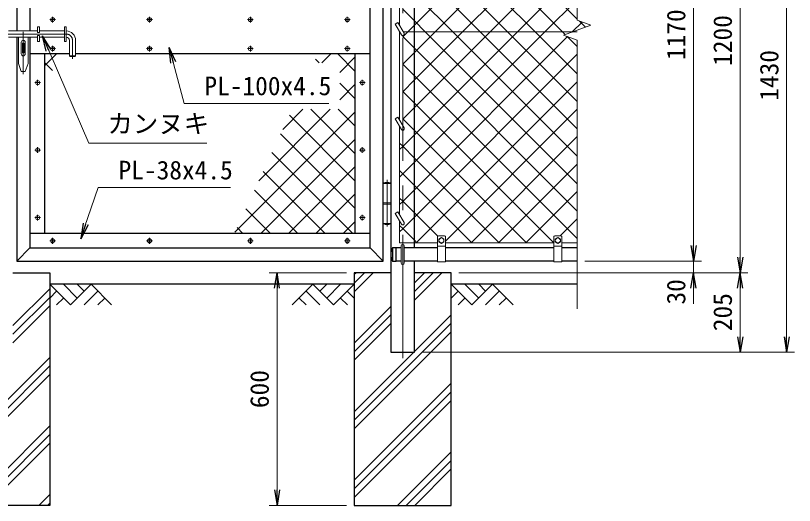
# Model space of a CAD drawing. Units: millimetres, scale not verified. Extents: x -4200 to 4200, y -2970 to 2970.
# Drawn here: x -2582 to -574, y -1138 to 124 of the extents above; entities that cross this region are included whole.
import ezdxf
from ezdxf.enums import TextEntityAlignment as Align

# ---------------------------------------------------------------- set-up
doc = ezdxf.new("R2010")
doc.units = ezdxf.units.MM
doc.header["$LTSCALE"] = 10
doc.linetypes.add('USER1', pattern=[50.8, 31.75, -6.35, 6.35, -6.35])
for name, color, linetype, lineweight in [('0-0_D-STR1', 1, 'Continuous', 25), ('0-1_D-DCR-HCH', 7, 'Continuous', 13), ('0-2_D-STR2', 7, 'Continuous', 13), ('0-3_D-STR3', 3, 'Continuous', 13), ('0-4_D-BMK', 2, 'USER1', 13), ('0-5_D-STR4', 7, 'Continuous', 25), ('0-6_D-BGD', 7, 'Continuous', 25), ('0-7_D-STR-TXT', 7, 'Continuous', 13), ('0-8_D-STR-DIM', 7, 'Continuous', 13)]:
    doc.layers.add(name, color=color, linetype=linetype, lineweight=lineweight)
doc.layers.add('0-9_0', color=7, linetype='Continuous')
doc.styles.add('ＭＳ ゴシック', font='')
doc.styles.get('ＭＳ ゴシック').set_extended_font_data('MS Gothic')

# ---------------------------------------------------------------- blocks, each defined once
blk = doc.blocks.new('_Open')
at = {"layer": '0-9_0'}
blk.add_line((-10, 1.667), (0, 0), dxfattribs=at)
blk.add_lwpolyline([(-10, -1.667), (0, 0), (-10, 0)], dxfattribs=at)

msp = doc.modelspace()

# ---------------------------------------------------------------- linework, layer by layer
at = {"layer": '0-0_D-STR1'}
for p, q in [((-2578.98, 661.59), (-2578.98, 84.59)), ((-1633.98, -508.41), (-1633.98, 661.59)), ((-2544.98, 627.59), (-2544.98, 84.59)), ((-1667.98, -474.41), (-1667.98, 627.59)), ((-1553.48, -474.41), (-1553.48, 627.59)), ((-2578.98, 68.59), (-2578.98, -508.41)), ((-2544.98, 68.59), (-2544.98, -474.41)), ((-2544.98, 26.59), (-2442.98, 26.59)), ((-2506.98, 26.59), (-2506.98, -436.41)), ((-2426.98, 26.59), (-1667.98, 26.59)), ((-1705.98, -436.41), (-1705.98, 26.59)), ((-2544.98, -436.41), (-1667.98, -436.41)), ((-2544.98, -474.41), (-2578.98, -508.41)), ((-2544.98, -474.41), (-1667.98, -474.41)), ((-1667.98, -474.41), (-1633.98, -508.41)), ((-1609.06, -473.91), (-1600.73, -473.91)), ((-1608.73, -508.91), (-1608.73, -473.91)), ((-1600.73, -508.91), (-1600.73, -473.91)), ((-1587.73, -474.41), (-1600.73, -474.41)), ((-1493.73, -474.41), (-1579.73, -474.41)), ((-1193.73, -474.41), (-1473.73, -474.41)), ((-1133.73, -474.41), (-1173.73, -474.41)), ((-2578.98, -508.41), (-1633.98, -508.41)), ((-1609.06, -508.91), (-1600.73, -508.91)), ((-1587.73, -508.41), (-1600.73, -508.41)), ((-1493.73, -508.41), (-1579.73, -508.41)), ((-1193.73, -508.41), (-1473.73, -508.41)), ((-1133.73, -508.41), (-1173.73, -508.41))]:
    msp.add_line(p, q, dxfattribs=at)
msp.add_lwpolyline([(-1613.98, 677.59), (-1613.98, -743.41), (-1553.48, -743.41), (-1553.48, -508.41)], dxfattribs=at)
for centre, radius, start, end in [((-1578.5, -491.41), 35.72, 151.52136, 208.47864), ((-1609.06, -474.91), 1, 90, 147.70173), ((-1609.06, -507.91), 1, 212.29827, 270)]:
    msp.add_arc(centre, radius, start, end, dxfattribs=at)
at = {"layer": '0-1_D-DCR-HCH'}
for p, q in [((-1708.73, -587.39), (-1659.74, -538.41)), ((-1708.73, -565.29), (-1681.84, -538.41)), ((-1708.73, -543.2), (-1703.94, -538.41)), ((-1553.48, -608.92), (-1482.96, -538.41)), ((-1553.48, -586.82), (-1505.06, -538.41)), ((-1553.48, -564.72), (-1527.16, -538.41)), ((-2588.48, -674.81), (-2493.73, -580.06)), ((-2440.51, -621.62), (-2493.73, -568.41)), ((-2422.78, -603.88), (-2458.25, -568.41)), ((-2387.3, -568.41), (-2440.51, -621.62)), ((-2405.04, -586.14), (-2422.78, -568.41)), ((-2387.3, -568.41), (-2334.09, -621.62)), ((-1815.15, -568.41), (-1868.36, -621.62)), ((-1815.15, -568.41), (-1761.94, -621.62)), ((-1797.41, -586.14), (-1779.67, -568.41)), ((-1779.67, -603.88), (-1744.2, -568.41)), ((-1761.94, -621.62), (-1708.73, -568.41)), ((-1405.51, -621.62), (-1458.73, -568.41)), ((-1387.78, -603.88), (-1423.25, -568.41)), ((-1352.3, -568.41), (-1405.51, -621.62)), ((-1369.95, -586.24), (-1387.78, -568.41)), ((-1352.3, -568.41), (-1299.09, -621.62)), ((-2588.48, -696.91), (-2493.73, -602.16)), ((-2475.99, -586.14), (-2493.73, -603.8)), ((-2369.56, -586.14), (-2405.2, -621.62)), ((-1832.89, -586.14), (-1797.25, -621.62)), ((-1726.46, -586.14), (-1708.73, -603.8)), ((-1440.99, -586.14), (-1458.73, -603.8)), ((-1334.56, -586.14), (-1370.2, -621.62)), ((-2458.25, -603.88), (-2476.07, -621.62)), ((-2351.83, -603.88), (-2369.65, -621.62)), ((-1850.62, -603.88), (-1832.81, -621.62)), ((-1744.2, -603.88), (-1726.38, -621.62)), ((-1423.25, -603.88), (-1441.07, -621.62)), ((-1316.83, -603.88), (-1334.65, -621.62)), ((-2588.48, -719.01), (-2493.73, -624.26)), ((-1708.73, -719.97), (-1613.98, -625.22)), ((-1708.73, -742.07), (-1613.98, -647.32)), ((-1553.48, -741.5), (-1458.73, -646.75)), ((-1708.73, -918.85), (-1458.73, -668.85)), ((-1708.73, -764.17), (-1613.98, -669.42)), ((-1708.73, -940.94), (-1458.73, -690.94)), ((-2743.73, -1006.84), (-2493.73, -756.84)), ((-1708.73, -896.75), (-1555.38, -743.41)), ((-2743.73, -1028.94), (-2493.73, -778.94)), ((-2743.73, -1051.03), (-2493.73, -801.03)), ((-1708.73, -1073.53), (-1458.73, -823.53)), ((-1708.73, -1095.62), (-1458.73, -845.62)), ((-1708.73, -1117.72), (-1458.73, -867.72)), ((-2698.51, -1138.41), (-2493.73, -933.62)), ((-2676.42, -1138.41), (-2493.73, -955.71)), ((-2654.32, -1138.41), (-2493.73, -977.81)), ((-1596.83, -1138.41), (-1458.73, -1000.3)), ((-1574.73, -1138.41), (-1458.73, -1022.4)), ((-1552.63, -1138.41), (-1458.73, -1044.5)), ((-2521.74, -1138.41), (-2493.73, -1110.39)), ((-2499.64, -1138.41), (-2493.73, -1132.49))]:
    msp.add_line(p, q, dxfattribs=at)
at = {"layer": '0-2_D-STR2'}
for p, q in [((-1499.96, 82.59), (-1133.73, 448.82)), ((-1242.55, 82.59), (-1553.48, 393.52)), ((-1429.25, 82.59), (-1133.73, 378.11)), ((-1313.26, 82.59), (-1553.48, 322.81)), ((-1358.54, 82.59), (-1133.73, 307.4)), ((-1383.97, 82.59), (-1553.48, 252.1)), ((-1287.82, 82.59), (-1133.73, 236.69)), ((-1454.68, 82.59), (-1553.48, 181.39)), ((-1217.11, 82.59), (-1133.73, 165.98)), ((-1553.48, 110.68), (-1583.73, 140.93)), ((-1525.39, 82.59), (-1553.48, 110.68)), ((-1112.76, 94.23), (-1129.09, 110.56)), ((-1553.48, 29.07), (-1499.96, 82.59)), ((-1553.48, -41.64), (-1429.25, 82.59)), ((-1553.48, -112.35), (-1358.54, 82.59)), ((-1553.48, -183.06), (-1287.82, 82.59)), ((-1553.48, -253.77), (-1217.11, 82.59)), ((-1133.73, -309.07), (-1525.39, 82.59)), ((-1133.73, -238.36), (-1454.68, 82.59)), ((-1133.73, -167.65), (-1383.97, 82.59)), ((-1133.73, -96.94), (-1313.26, 82.59)), ((-1133.73, -26.23), (-1242.55, 82.59)), ((-1553.48, 39.97), (-1583.73, 70.22)), ((-1133.73, 44.48), (-1159.61, 70.36)), ((-2506.98, -5.19), (-2475.2, 26.59)), ((-1792.02, 2.66), (-1768.09, 26.59)), ((-1705.98, -19.66), (-1752.23, 26.59)), ((-1583.73, -1.18), (-1553.48, 29.07)), ((-1133.73, -379.78), (-1553.48, 39.97)), ((-2486.5, -16.96), (-2506.98, 3.52)), ((-1799.01, 2.66), (-1808.47, 12.12)), ((-1746.17, -22.2), (-1705.98, 18)), ((-1553.48, -30.74), (-1583.73, -0.49)), ((-1133.73, -450.49), (-1553.48, -30.74)), ((-1705.98, -90.38), (-1746.17, -50.18)), ((-1746.17, -92.91), (-1705.98, -52.71)), ((-1583.73, -71.89), (-1553.48, -41.64)), ((-1548.98, -461.41), (-1133.73, -46.15)), ((-1954.68, -301.42), (-1770.6, -117.34)), ((-1892.89, -168.92), (-1841.31, -117.34)), ((-1705.98, -231.8), (-1820.43, -117.34)), ((-1705.98, -161.09), (-1749.72, -117.34)), ((-1583.73, -142.6), (-1553.48, -112.35)), ((-1473.73, -456.86), (-1133.73, -116.86)), ((-2016.46, -433.91), (-1705.98, -123.43)), ((-1705.98, -302.51), (-1875.93, -132.55)), ((-1948.25, -436.41), (-1705.98, -194.14)), ((-1705.98, -373.22), (-1898.42, -180.77)), ((-1583.73, -213.31), (-1553.48, -183.06)), ((-1407.56, -461.41), (-1133.73, -187.57)), ((-1583.73, -212.63), (-1591.73, -204.63)), ((-1591.73, -221.31), (-1583.73, -213.31)), ((-1553.48, -242.88), (-1583.73, -212.63)), ((-1713.5, -436.41), (-1920.91, -229)), ((-1583.73, -284.02), (-1553.48, -253.77)), ((-1334.94, -461.41), (-1553.48, -242.88)), ((-1336.85, -461.41), (-1133.73, -258.28)), ((-1784.21, -436.41), (-1943.39, -277.22)), ((-1877.54, -436.41), (-1705.98, -264.85)), ((-1583.73, -283.34), (-1591.73, -275.34)), ((-1591.73, -292.02), (-1583.73, -284.02)), ((-1553.48, -313.59), (-1583.73, -283.34)), ((-1405.66, -461.41), (-1553.48, -313.59)), ((-1854.92, -436.41), (-1965.88, -325.44)), ((-1806.82, -436.41), (-1705.98, -335.56)), ((-1266.14, -461.41), (-1133.73, -328.99)), ((-1925.63, -436.41), (-1988.37, -373.67)), ((-1177.43, -443.41), (-1133.73, -399.7)), ((-1736.11, -436.41), (-1705.98, -406.27)), ((-1996.34, -436.41), (-2010.86, -421.89)), ((-1195.43, -461.41), (-1193.73, -459.7))]:
    msp.add_line(p, q, dxfattribs=at)
for points in [[(-1133.73, 115.19), (-1553.48, 534.94), (-1580.62, 562.09)], [(-1164.6, 75.36), (-1171.84, 82.59), (-1553.48, 464.23), (-1583.73, 494.48), (-1591.73, 502.48)], [(-1583.73, 69.54), (-1570.67, 82.59), (-1553.48, 99.79), (-1133.73, 519.54)], [(-1147.37, 81.63), (-1146.4, 82.59), (-1121.28, 107.72)], [(-1591.73, -362.73), (-1583.73, -354.73), (-1553.48, -324.48), (-1158.89, 70.1)], [(-1591.73, -433.44), (-1583.73, -425.44), (-1553.48, -395.19), (-1133.73, 24.56)], [(-1193.73, -461.2), (-1553.48, -101.45), (-1583.73, -71.2)], [(-1264.23, -461.41), (-1553.48, -172.16), (-1583.73, -141.91)], [(-1493.42, -444.35), (-1553.48, -384.3), (-1583.73, -354.05), (-1591.73, -346.05)], [(-1547.08, -461.41), (-1553.48, -455.01), (-1583.73, -424.76), (-1591.73, -416.76)]]:
    msp.add_lwpolyline(points, dxfattribs=at)
at = {"layer": '0-3_D-STR3'}
for p, q in [((-1591.73, 98.45), (-1591.73, 326.45)), ((-1603.12, 102.18), (-1596.19, 106.18)), ((-1603.12, 102.18), (-1587.19, 74.59)), ((-1596.19, 106.18), (-1580.26, 78.59)), ((-2600.48, 84.59), (-2524.98, 84.59)), ((-2524.98, 80.59), (-2524.98, 95.59)), ((-2524.98, 95.59), (-2520.48, 95.59)), ((-2524.98, 80.59), (-2520.48, 80.59)), ((-2520.48, 80.59), (-2520.48, 95.59)), ((-2520.48, 84.59), (-2455.98, 84.59)), ((-2455.98, 57.59), (-2455.98, 95.59)), ((-2455.98, 95.59), (-2451.48, 95.59)), ((-2451.48, 57.59), (-2451.48, 95.59)), ((-2451.48, 84.59), (-2450.98, 84.59)), ((-1591.73, -145.55), (-1591.73, 82.45)), ((-1133.73, 82.59), (-1582.57, 82.59)), ((-2600.48, 68.59), (-2524.98, 68.59)), ((-2574.48, 68.59), (-2574.48, 0.59)), ((-2549.48, 68.59), (-2549.48, 0.59)), ((-2524.98, 57.59), (-2524.98, 72.59)), ((-2524.98, 72.59), (-2520.48, 72.59)), ((-2520.48, 57.59), (-2520.48, 72.59)), ((-2520.48, 68.59), (-2455.98, 68.59)), ((-2451.48, 68.59), (-2450.98, 68.59)), ((-2442.98, 60.59), (-2442.98, 20.59)), ((-2426.98, 60.59), (-2426.98, 20.59)), ((-2566.98, 55.59), (-2566.98, 25.59)), ((-2564.23, 53.09), (-2564.23, 28.09)), ((-2564.23, 53.09), (-2559.73, 53.09)), ((-2559.73, 53.09), (-2559.73, 28.09)), ((-2556.98, 55.59), (-2556.98, 25.59)), ((-2524.98, 57.59), (-2520.48, 57.59)), ((-2455.98, 57.59), (-2451.48, 57.59)), ((-2564.23, 28.09), (-2559.73, 28.09)), ((-2442.98, 20.59), (-2440.98, 18.59)), ((-2442.98, 20.59), (-2426.98, 20.59)), ((-2428.98, 18.59), (-2426.98, 20.59)), ((-2566.98, -19.41), (-2574.48, 0.59)), ((-2556.98, -19.41), (-2549.48, 0.59)), ((-2440.98, 18.59), (-2428.98, 18.59)), ((-2566.98, -19.41), (-2556.98, -19.41)), ((-1603.12, -141.82), (-1596.19, -137.82)), ((-1596.19, -137.82), (-1580.26, -165.41)), ((-1603.12, -141.82), (-1587.19, -169.41)), ((-1591.73, -389.55), (-1591.73, -161.55)), ((-1613.98, -308.41), (-1633.98, -308.41)), ((-1633.98, -308.41), (-1633.98, -411.41)), ((-1633.48, -306.91), (-1633.48, -308.41)), ((-1633.48, -306.91), (-1614.48, -306.91)), ((-1614.48, -306.91), (-1614.48, -308.41)), ((-1613.98, -308.41), (-1613.98, -411.41)), ((-1613.98, -358.41), (-1633.98, -358.41)), ((-1613.98, -361.41), (-1633.98, -361.41)), ((-1603.12, -385.82), (-1596.19, -381.82)), ((-1603.12, -385.82), (-1587.19, -413.41)), ((-1596.19, -381.82), (-1580.26, -409.41)), ((-1613.98, -411.41), (-1633.98, -411.41)), ((-1633.48, -411.41), (-1633.48, -412.91)), ((-1614.48, -412.91), (-1633.48, -412.91)), ((-1614.48, -411.41), (-1614.48, -412.91)), ((-1591.73, -461.41), (-1591.73, -405.55)), ((-1591.73, -461.41), (-1493.73, -461.41)), ((-1493.73, -510.41), (-1493.73, -445.41)), ((-1475.73, -443.41), (-1491.73, -443.41)), ((-1490.23, -459.15), (-1490.23, -451.66)), ((-1490.23, -459.15), (-1483.73, -462.91)), ((-1483.73, -462.91), (-1477.23, -459.15)), ((-1477.23, -459.15), (-1477.23, -451.66)), ((-1473.73, -510.41), (-1473.73, -445.41)), ((-1473.73, -461.41), (-1193.73, -461.41)), ((-1193.73, -510.41), (-1193.73, -445.41)), ((-1175.73, -443.41), (-1191.73, -443.41)), ((-1190.23, -459.15), (-1190.23, -451.66)), ((-1190.23, -459.15), (-1183.73, -462.91)), ((-1183.73, -462.91), (-1177.23, -459.15)), ((-1177.23, -459.15), (-1177.23, -451.66)), ((-1173.73, -510.41), (-1173.73, -445.41)), ((-1173.73, -461.41), (-1133.73, -461.41)), ((-1587.73, -513.41), (-1587.73, -469.41)), ((-1579.73, -513.41), (-1579.73, -469.41)), ((-1473.73, -470.41), (-1493.73, -470.41)), ((-1173.73, -470.41), (-1193.73, -470.41)), ((-1473.73, -510.41), (-1493.73, -510.41)), ((-1173.73, -510.41), (-1193.73, -510.41))]:
    msp.add_line(p, q, dxfattribs=at)
for points in [[(-1490.23, -451.66), (-1483.73, -447.91), (-1477.23, -451.66)], [(-1190.23, -451.66), (-1183.73, -447.91), (-1177.23, -451.66)]]:
    msp.add_lwpolyline(points, dxfattribs=at)
for centre, radius in [((-2486.48, 114.09), 5.25), ((-2236.48, 114.09), 5.25), ((-1976.48, 114.09), 5.25), ((-1726.48, 114.09), 5.25), ((-2486.48, 39.09), 5.25), ((-2236.48, 39.09), 5.25), ((-1976.48, 39.09), 5.25), ((-1726.48, 39.09), 5.25), ((-2524.98, -48.41), 5.25), ((-1687.98, -48.41), 5.25), ((-2524.98, -222.41), 5.25), ((-1687.98, -222.41), 5.25), ((-2524.98, -396.41), 5.25), ((-1687.98, -396.41), 5.25), ((-2486.48, -456.41), 5.25), ((-2236.48, -456.41), 5.25), ((-1976.48, -456.41), 5.25), ((-1726.48, -456.41), 5.25), ((-1483.73, -455.41), 6.49), ((-1183.73, -455.41), 6.49)]:
    msp.add_circle(centre, radius, dxfattribs=at)
for centre, radius, start, end in [((-2450.98, 60.59), 24, 0, 90), ((-2561.98, 55.59), 5, 0, 180), ((-2450.98, 60.59), 8, 0, 90), ((-1583.73, 76.59), 4, 210, 30), ((-2561.98, 25.59), 5, 180, 0), ((-1583.73, -167.41), 4, 210, 30), ((-1623.98, -336.24), 30.83, 72.05475, 107.94525), ((-1623.98, -383.57), 30.83, 252.05475, 287.94525), ((-1583.73, -411.41), 4, 210, 30), ((-1491.73, -445.41), 2, 90, 180), ((-1475.73, -445.41), 2, 0, 90), ((-1191.73, -445.41), 2, 90, 180), ((-1175.73, -445.41), 2, 0, 90), ((-1583.73, -469.41), 4, 0, 180), ((-1583.73, -513.41), 4, 180, 0)]:
    msp.add_arc(centre, radius, start, end, dxfattribs=at)
at = {"layer": '0-4_D-BMK'}
for p, q in [((-1583.73, -758.41), (-1583.73, 701.59)), ((-2486.48, 121.53), (-2486.48, 106.65)), ((-2236.48, 121.53), (-2236.48, 106.65)), ((-1976.48, 121.53), (-1976.48, 106.65)), ((-1726.48, 121.53), (-1726.48, 106.65)), ((-2479.04, 114.09), (-2493.92, 114.09)), ((-2229.04, 114.09), (-2243.92, 114.09)), ((-1969.04, 114.09), (-1983.92, 114.09)), ((-1719.04, 114.09), (-1733.92, 114.09)), ((-2561.98, 82.59), (-2561.98, -26.41)), ((-2678.84, 76.59), (-2450.98, 76.59)), ((-2434.98, 60.59), (-2434.98, 12.77)), ((-2486.48, 46.53), (-2486.48, 31.65)), ((-2236.48, 46.53), (-2236.48, 31.65)), ((-1976.48, 46.53), (-1976.48, 31.65)), ((-1726.48, 46.53), (-1726.48, 31.65)), ((-2479.04, 39.09), (-2493.92, 39.09)), ((-2229.04, 39.09), (-2243.92, 39.09)), ((-1969.04, 39.09), (-1983.92, 39.09)), ((-1719.04, 39.09), (-1733.92, 39.09)), ((-2532.42, -48.41), (-2517.54, -48.41)), ((-2524.98, -40.97), (-2524.98, -55.85)), ((-1695.42, -48.41), (-1680.54, -48.41)), ((-1687.98, -40.97), (-1687.98, -55.85)), ((-2524.98, -214.97), (-2524.98, -229.85)), ((-1687.98, -214.97), (-1687.98, -229.85)), ((-2517.54, -222.41), (-2532.42, -222.41)), ((-1680.54, -222.41), (-1695.42, -222.41)), ((-1623.98, -298.7), (-1623.98, -419.13)), ((-2517.54, -396.41), (-2532.42, -396.41)), ((-2524.98, -388.97), (-2524.98, -403.85)), ((-1680.54, -396.41), (-1695.42, -396.41)), ((-1687.98, -388.97), (-1687.98, -403.85)), ((-2479.04, -456.41), (-2493.92, -456.41)), ((-2486.48, -448.97), (-2486.48, -463.85)), ((-2229.04, -456.41), (-2243.92, -456.41)), ((-2236.48, -448.97), (-2236.48, -463.85)), ((-1969.04, -456.41), (-1983.92, -456.41)), ((-1976.48, -448.97), (-1976.48, -463.85)), ((-1719.04, -456.41), (-1733.92, -456.41)), ((-1726.48, -448.97), (-1726.48, -463.85))]:
    msp.add_line(p, q, dxfattribs=at)
msp.add_arc((-2450.98, 60.59), 16, 0, 90, dxfattribs=at)
at = {"layer": '0-5_D-STR4'}
for p, q in [((-1613.98, -538.41), (-1708.73, -538.41)), ((-1458.73, -538.41), (-1553.48, -538.41))]:
    msp.add_line(p, q, dxfattribs=at)
for points in [[(-2588.48, -538.41), (-2493.73, -538.41), (-2493.73, -1138.41), (-2743.73, -1138.41), (-2743.73, -538.41)], [(-1708.73, -538.41), (-1708.73, -1138.41), (-1458.73, -1138.41), (-1458.73, -538.41)]]:
    msp.add_lwpolyline(points, dxfattribs=at)
at = {"layer": '0-6_D-BGD'}
for p, q in [((-1708.73, -568.41), (-2493.73, -568.41)), ((-1133.73, -568.41), (-1458.73, -568.41))]:
    msp.add_line(p, q, dxfattribs=at)
at = {"layer": '0-7_D-STR-TXT'}
for points in [[(-2089.01, -204.84), (-2392.98, -204.84), (-2511.92, 69.99)], [(-1773.89, -102.12), (-2147.4, -102.12), (-2185, 39.74)], [(-2027.68, -319.14), (-2368.71, -319.14), (-2413.25, -448.97)]]:
    msp.add_lwpolyline(points, dxfattribs=at)
at = {"layer": '0-8_D-STR-DIM'}
for p, q in [((-1133.73, 112.25), (-1133.73, 724.59)), ((-593.73, -703.41), (-593.73, 646.59)), ((-833.73, -468.41), (-833.73, 621.59)), ((-713.73, -498.41), (-713.73, 621.59)), ((-1098.49, 99.42), (-1133.73, 112.25)), ((-1168.96, 73.77), (-1098.49, 99.42)), ((-1133.73, 60.94), (-1168.96, 73.77)), ((-1133.73, -631.41), (-1133.73, 60.94)), ((-833.73, -468.41), (-833.73, -428.41)), ((-1113.73, -508.41), (-813.73, -508.41)), ((-1113.73, -508.41), (-813.73, -508.41)), ((-833.73, -538.41), (-833.73, -508.41)), ((-1728.73, -538.41), (-1927.74, -538.41)), ((-1438.73, -538.41), (-813.73, -538.41)), ((-1438.73, -538.41), (-693.73, -538.41)), ((-1438.73, -538.41), (-693.73, -538.41)), ((-1907.74, -1098.41), (-1907.74, -578.41)), ((-833.73, -578.41), (-833.73, -618.41)), ((-713.73, -578.41), (-713.73, -703.41)), ((-1533.48, -743.41), (-573.73, -743.41)), ((-1533.48, -743.41), (-693.73, -743.41)), ((-1728.73, -1138.41), (-1927.74, -1138.41))]:
    msp.add_line(p, q, dxfattribs=at)

# ---------------------------------------------------------------- block references
at = {"layer": '0-7_D-STR-TXT', "xscale": 4, "yscale": 4}
for p, rotation in [((-2512.72, 71.83), 113.40164), ((-2185.52, 41.68), 104.84646), ((-2413.9, -450.86), 251.06303)]:
    msp.add_blockref('_Open', p, dxfattribs=dict(at, rotation=rotation))
at = {"layer": '0-8_D-STR-DIM', "xscale": 4, "yscale": 4}
for p, rotation in [((-833.73, -508.41), 270), ((-833.73, -508.41), 270), ((-713.73, -538.41), 270), ((-1907.74, -538.41), 90), ((-833.73, -538.41), 90), ((-713.73, -538.41), 90), ((-713.73, -743.41), 270), ((-593.73, -743.41), 270), ((-1907.74, -1138.41), 270)]:
    msp.add_blockref('_Open', p, dxfattribs=dict(at, rotation=rotation))

# ---------------------------------------------------------------- texts
at = {"layer": '0-7_D-STR-TXT', "style": 'ＭＳ ゴシック'}
for s, p in [('PL-100x4.5', (-2094.95, -95.37)), ('カンヌキ', (-2345.1, -192.76)), ('PL-38x4.5', (-2316.26, -312.4))]:
    msp.add_text(s, height=48.09, dxfattribs=at).set_placement(p, align=Align.BOTTOM_LEFT)
at = {"layer": '0-8_D-STR-DIM', "style": 'ＭＳ ゴシック'}
for s, p in [('1170', (-840.47, 9.69)), ('1200', (-720.47, -5.31)), ('1430', (-600.47, -95.31)), ('30', (-840.47, -620.6)), ('205', (-720.47, -689.26)), ('600', (-1914.49, -887.66))]:
    msp.add_text(s, height=48.09, rotation=90, dxfattribs=at).set_placement(p, align=Align.BOTTOM_LEFT)

doc.saveas('drawing.dxf')
